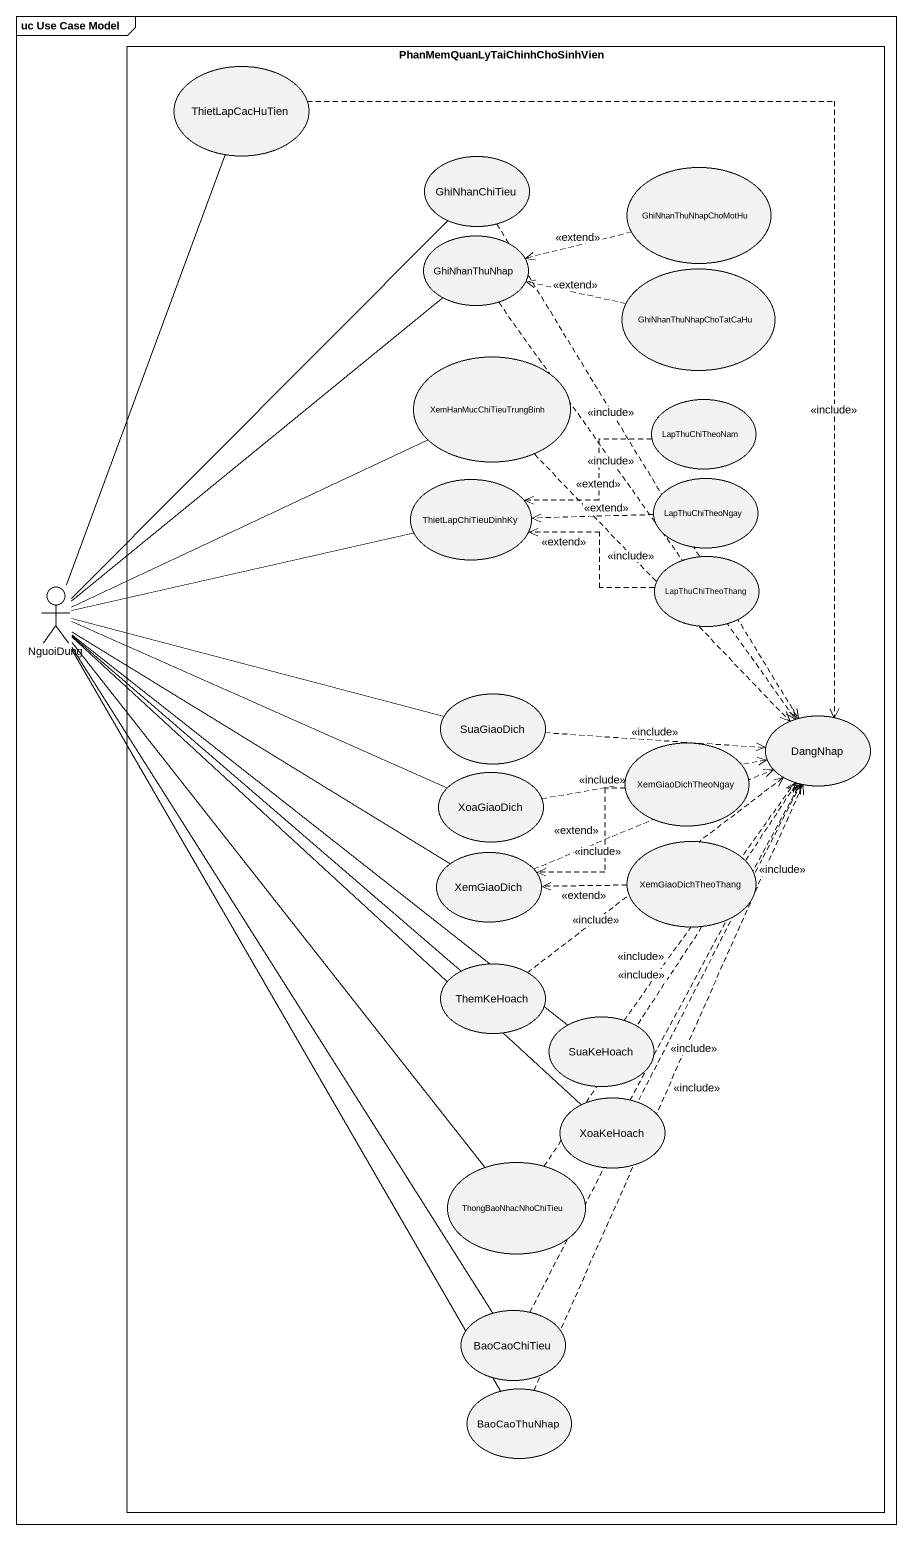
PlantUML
@startuml
mainframe uc Use Case Model
rectangle "PhanMemQuanLyTaiChinhChoSinhVien" as PhanMemQuanLyTaiChinhChoSinh {
  usecase ThietLapCacHuTien
  usecase GhiNhanChiTieu
  usecase GhiNhanThuNhapChoMotHu
  usecase GhiNhanThuNhap
  usecase GhiNhanThuNhapChoTatCaHu
  usecase XemHanMucChiTieuTrungBinh
  usecase LapThuChiTheoNam
  usecase ThietLapChiTieuDinhKy
  usecase LapThuChiTheoNgay
  usecase LapThuChiTheoThang
  usecase SuaGiaoDich
  usecase XemGiaoDichTheoNgay
  usecase DangNhap
  usecase XoaGiaoDich
  usecase XemGiaoDich
  usecase XemGiaoDichTheoThang
  usecase ThemKeHoach
  usecase SuaKeHoach
  usecase XoaKeHoach
  usecase ThongBaoNhacNhoChiTieu
  usecase BaoCaoChiTieu
  usecase BaoCaoThuNhap
}
actor NguoiDung
ThietLapCacHuTien ..> DangNhap : <<include>>
GhiNhanChiTieu ..> DangNhap : <<include>>
GhiNhanThuNhapChoMotHu .left.> GhiNhanThuNhap : <<extend>>
GhiNhanThuNhap ..> DangNhap : <<include>>
GhiNhanThuNhapChoTatCaHu .left.> GhiNhanThuNhap : <<extend>>
XemHanMucChiTieuTrungBinh ..> DangNhap : <<include>>
LapThuChiTheoNam .left.> ThietLapChiTieuDinhKy : <<extend>>
LapThuChiTheoNgay .left.> ThietLapChiTieuDinhKy : <<extend>>
LapThuChiTheoThang .left.> ThietLapChiTieuDinhKy : <<extend>>
NguoiDung -up- ThietLapCacHuTien
NguoiDung -up- GhiNhanChiTieu
NguoiDung -up- GhiNhanThuNhap
NguoiDung -right- XemHanMucChiTieuTrungBinh
NguoiDung -right- ThietLapChiTieuDinhKy
NguoiDung -right- SuaGiaoDich
NguoiDung -right- XoaGiaoDich
NguoiDung -right- XemGiaoDich
NguoiDung -- ThemKeHoach
NguoiDung -- SuaKeHoach
NguoiDung -- XoaKeHoach
NguoiDung -- ThongBaoNhacNhoChiTieu
NguoiDung -- BaoCaoChiTieu
NguoiDung -- BaoCaoThuNhap
SuaGiaoDich .right.> DangNhap : <<include>>
XemGiaoDichTheoNgay .left.> XemGiaoDich : <<extend>>
XoaGiaoDich .right.> DangNhap : <<include>>
XemGiaoDich .right.> DangNhap : <<include>>
XemGiaoDichTheoThang .left.> XemGiaoDich : <<extend>>
ThemKeHoach .up.> DangNhap : <<include>>
SuaKeHoach .up.> DangNhap : <<include>>
XoaKeHoach .up.> DangNhap : <<include>>
ThongBaoNhacNhoChiTieu .up.> DangNhap : <<include>>
BaoCaoChiTieu .up.> DangNhap : <<include>>
BaoCaoThuNhap .up.> DangNhap : <<include>>
@enduml
